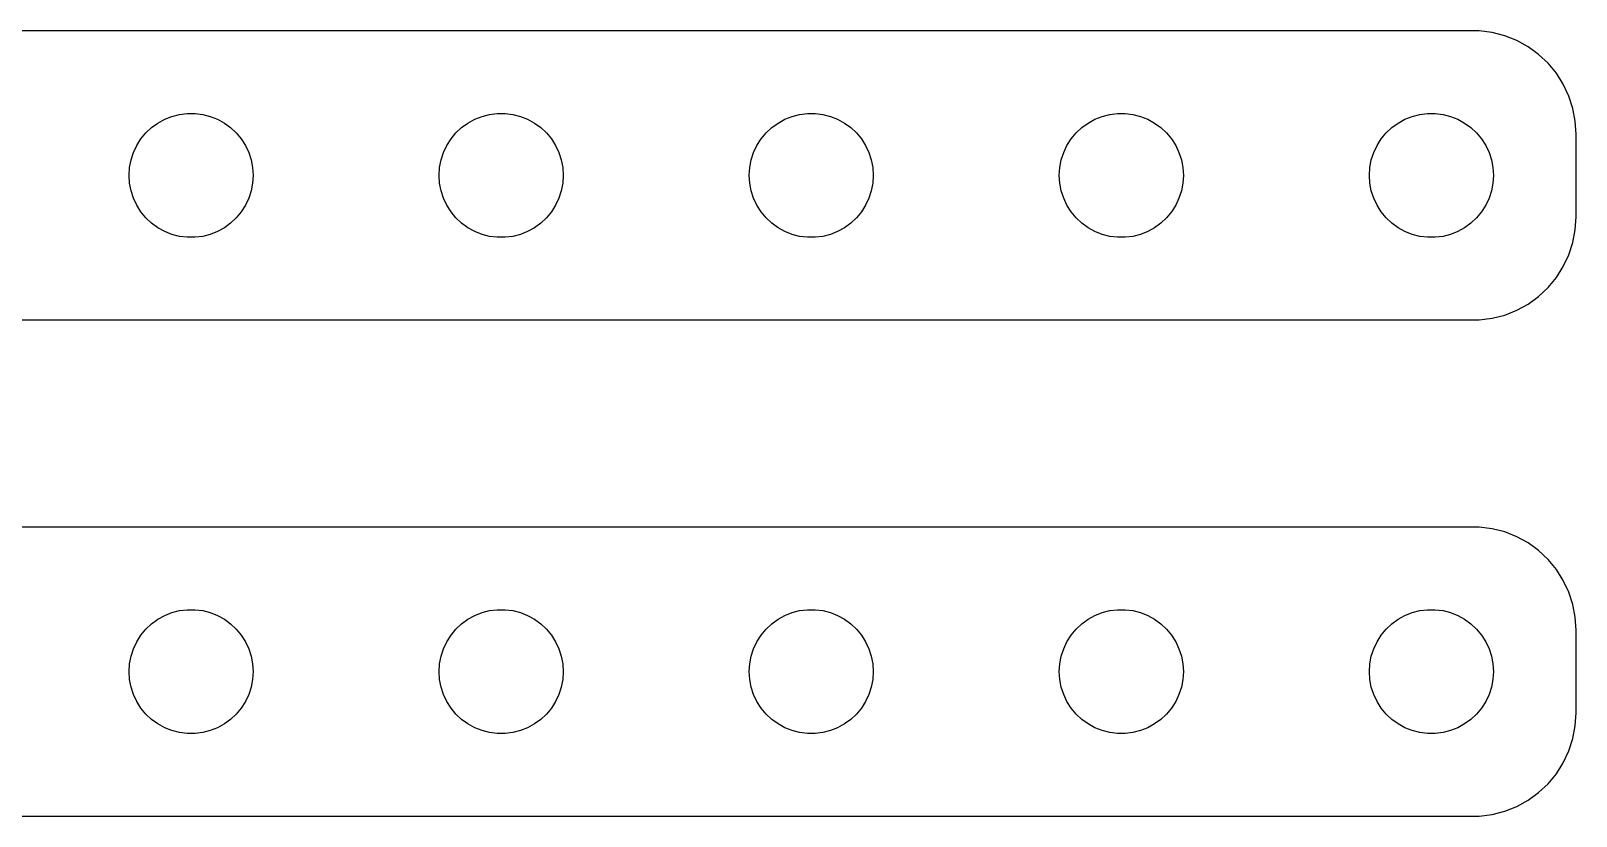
# Model space of a CAD drawing. Header units: metres. Extents: x -150 to 150, y 113 to 223.
# Drawn here: x 74.8 to 149.5, y 113 to 151 of the extents above; entities that cross this region are included whole.
import ezdxf

# ---------------------------------------------------------------- set-up
doc = ezdxf.new("R2010")
doc.units = ezdxf.units.M

msp = doc.modelspace()

# ---------------------------------------------------------------- linework, layer by layer
for p, q in [((144.814, 150.99), (-144.814, 150.99)), ((145.437, 150.911), (144.814, 150.99)), ((146.045, 150.755), (145.437, 150.911)), ((146.629, 150.524), (146.045, 150.755)), ((147.179, 150.222), (146.629, 150.524)), ((147.687, 149.853), (147.179, 150.222)), ((148.145, 149.423), (147.687, 149.853)), ((148.545, 148.939), (148.145, 149.423)), ((148.882, 148.409), (148.545, 148.939)), ((149.149, 147.841), (148.882, 148.409)), ((149.343, 147.243), (149.149, 147.841)), ((80.5877, 146.312), (80.8925, 146.533)), ((80.8925, 146.533), (81.2227, 146.714)), ((81.2227, 146.714), (81.573, 146.853)), ((81.573, 146.853), (81.9379, 146.947)), ((81.9379, 146.947), (82.3116, 146.994)), ((82.3116, 146.994), (82.6884, 146.994)), ((82.6884, 146.994), (83.0621, 146.947)), ((83.0621, 146.947), (83.427, 146.853)), ((83.427, 146.853), (83.7773, 146.714)), ((83.7773, 146.714), (84.1075, 146.533)), ((84.1075, 146.533), (84.4123, 146.312)), ((95.5877, 146.312), (95.8925, 146.533)), ((95.8925, 146.533), (96.2227, 146.714)), ((96.2227, 146.714), (96.573, 146.853)), ((96.573, 146.853), (96.9379, 146.947)), ((96.9379, 146.947), (97.3116, 146.994)), ((97.3116, 146.994), (97.6884, 146.994)), ((97.6884, 146.994), (98.0621, 146.947)), ((98.0621, 146.947), (98.427, 146.853)), ((98.427, 146.853), (98.7773, 146.714)), ((98.7773, 146.714), (99.1075, 146.533)), ((99.1075, 146.533), (99.4123, 146.312)), ((110.588, 146.312), (110.893, 146.533)), ((110.893, 146.533), (111.223, 146.714)), ((111.223, 146.714), (111.573, 146.853)), ((111.573, 146.853), (111.938, 146.947)), ((111.938, 146.947), (112.312, 146.994)), ((112.312, 146.994), (112.688, 146.994)), ((112.688, 146.994), (113.062, 146.947)), ((113.062, 146.947), (113.427, 146.853)), ((113.427, 146.853), (113.777, 146.714)), ((113.777, 146.714), (114.107, 146.533)), ((114.107, 146.533), (114.412, 146.312)), ((125.588, 146.312), (125.893, 146.533)), ((125.893, 146.533), (126.223, 146.714)), ((126.223, 146.714), (126.573, 146.853)), ((126.573, 146.853), (126.938, 146.947)), ((126.938, 146.947), (127.312, 146.994)), ((127.312, 146.994), (127.688, 146.994)), ((127.688, 146.994), (128.062, 146.947)), ((128.062, 146.947), (128.427, 146.853)), ((128.427, 146.853), (128.777, 146.714)), ((128.777, 146.714), (129.107, 146.533)), ((129.107, 146.533), (129.412, 146.312)), ((140.588, 146.312), (140.893, 146.533)), ((140.893, 146.533), (141.223, 146.714)), ((141.223, 146.714), (141.573, 146.853)), ((141.573, 146.853), (141.938, 146.947)), ((141.938, 146.947), (142.312, 146.994)), ((142.312, 146.994), (142.688, 146.994)), ((142.688, 146.994), (143.062, 146.947)), ((143.062, 146.947), (143.427, 146.853)), ((143.427, 146.853), (143.777, 146.714)), ((143.777, 146.714), (144.107, 146.533)), ((144.107, 146.533), (144.412, 146.312)), ((149.461, 146.627), (149.343, 147.243)), ((149.5, 146), (149.461, 146.627)), ((79.8711, 145.445), (80.073, 145.763)), ((80.073, 145.763), (80.3131, 146.054)), ((80.3131, 146.054), (80.5877, 146.312)), ((84.4123, 146.312), (84.6869, 146.054)), ((84.6869, 146.054), (84.927, 145.763)), ((84.927, 145.763), (85.1289, 145.445)), ((94.8711, 145.445), (95.073, 145.763)), ((95.073, 145.763), (95.3131, 146.054)), ((95.3131, 146.054), (95.5877, 146.312)), ((99.4123, 146.312), (99.6869, 146.054)), ((99.6869, 146.054), (99.927, 145.763)), ((99.927, 145.763), (100.129, 145.445)), ((109.871, 145.445), (110.073, 145.763)), ((110.073, 145.763), (110.313, 146.054)), ((110.313, 146.054), (110.588, 146.312)), ((114.412, 146.312), (114.687, 146.054)), ((114.687, 146.054), (114.927, 145.763)), ((114.927, 145.763), (115.129, 145.445)), ((124.871, 145.445), (125.073, 145.763)), ((125.073, 145.763), (125.313, 146.054)), ((125.313, 146.054), (125.588, 146.312)), ((129.412, 146.312), (129.687, 146.054)), ((129.687, 146.054), (129.927, 145.763)), ((129.927, 145.763), (130.129, 145.445)), ((139.871, 145.445), (140.073, 145.763)), ((140.073, 145.763), (140.313, 146.054)), ((140.313, 146.054), (140.588, 146.312)), ((144.412, 146.312), (144.687, 146.054)), ((144.687, 146.054), (144.927, 145.763)), ((144.927, 145.763), (145.129, 145.445)), ((149.5, 142), (149.5, 146)), ((79.5943, 144.746), (79.7107, 145.104)), ((79.7107, 145.104), (79.8711, 145.445)), ((85.1289, 145.445), (85.2893, 145.104)), ((85.2893, 145.104), (85.4057, 144.746)), ((94.5943, 144.746), (94.7107, 145.104)), ((94.7107, 145.104), (94.8711, 145.445)), ((100.129, 145.445), (100.289, 145.104)), ((100.289, 145.104), (100.406, 144.746)), ((109.594, 144.746), (109.711, 145.104)), ((109.711, 145.104), (109.871, 145.445)), ((115.129, 145.445), (115.289, 145.104)), ((115.289, 145.104), (115.406, 144.746)), ((124.594, 144.746), (124.711, 145.104)), ((124.711, 145.104), (124.871, 145.445)), ((130.129, 145.445), (130.289, 145.104)), ((130.289, 145.104), (130.406, 144.746)), ((139.594, 144.746), (139.711, 145.104)), ((139.711, 145.104), (139.871, 145.445)), ((145.129, 145.445), (145.289, 145.104)), ((145.289, 145.104), (145.406, 144.746)), ((79.5, 144), (79.5237, 144.376)), ((79.5237, 144.376), (79.5943, 144.746)), ((85.4057, 144.746), (85.4763, 144.376)), ((85.4763, 144.376), (85.5, 144)), ((94.5, 144), (94.5237, 144.376)), ((94.5237, 144.376), (94.5943, 144.746)), ((100.406, 144.746), (100.476, 144.376)), ((100.476, 144.376), (100.5, 144)), ((109.5, 144), (109.524, 144.376)), ((109.524, 144.376), (109.594, 144.746)), ((115.406, 144.746), (115.476, 144.376)), ((115.476, 144.376), (115.5, 144)), ((124.5, 144), (124.524, 144.376)), ((124.524, 144.376), (124.594, 144.746)), ((130.406, 144.746), (130.476, 144.376)), ((130.476, 144.376), (130.5, 144)), ((139.5, 144), (139.524, 144.376)), ((139.524, 144.376), (139.594, 144.746)), ((145.406, 144.746), (145.476, 144.376)), ((145.476, 144.376), (145.5, 144)), ((79.5237, 143.624), (79.5, 144)), ((79.5943, 143.254), (79.5237, 143.624)), ((85.4763, 143.624), (85.4057, 143.254)), ((85.5, 144), (85.4763, 143.624)), ((94.5237, 143.624), (94.5, 144)), ((94.5943, 143.254), (94.5237, 143.624)), ((100.476, 143.624), (100.406, 143.254)), ((100.5, 144), (100.476, 143.624)), ((109.524, 143.624), (109.5, 144)), ((109.594, 143.254), (109.524, 143.624)), ((115.476, 143.624), (115.406, 143.254)), ((115.5, 144), (115.476, 143.624)), ((124.524, 143.624), (124.5, 144)), ((124.594, 143.254), (124.524, 143.624)), ((130.476, 143.624), (130.406, 143.254)), ((130.5, 144), (130.476, 143.624)), ((139.524, 143.624), (139.5, 144)), ((139.594, 143.254), (139.524, 143.624)), ((145.476, 143.624), (145.406, 143.254)), ((145.5, 144), (145.476, 143.624)), ((79.7107, 142.896), (79.5943, 143.254)), ((79.8711, 142.555), (79.7107, 142.896)), ((85.2893, 142.896), (85.1289, 142.555)), ((85.4057, 143.254), (85.2893, 142.896)), ((94.7107, 142.896), (94.5943, 143.254)), ((94.8711, 142.555), (94.7107, 142.896)), ((100.289, 142.896), (100.129, 142.555)), ((100.406, 143.254), (100.289, 142.896)), ((109.711, 142.896), (109.594, 143.254)), ((109.871, 142.555), (109.711, 142.896)), ((115.289, 142.896), (115.129, 142.555)), ((115.406, 143.254), (115.289, 142.896)), ((124.711, 142.896), (124.594, 143.254)), ((124.871, 142.555), (124.711, 142.896)), ((130.289, 142.896), (130.129, 142.555)), ((130.406, 143.254), (130.289, 142.896)), ((139.711, 142.896), (139.594, 143.254)), ((139.871, 142.555), (139.711, 142.896)), ((145.289, 142.896), (145.129, 142.555)), ((145.406, 143.254), (145.289, 142.896)), ((80.073, 142.237), (79.8711, 142.555)), ((80.3131, 141.946), (80.073, 142.237)), ((84.927, 142.237), (84.6869, 141.946)), ((85.1289, 142.555), (84.927, 142.237)), ((95.073, 142.237), (94.8711, 142.555)), ((95.3131, 141.946), (95.073, 142.237)), ((99.927, 142.237), (99.6869, 141.946)), ((100.129, 142.555), (99.927, 142.237)), ((110.073, 142.237), (109.871, 142.555)), ((110.313, 141.946), (110.073, 142.237)), ((114.927, 142.237), (114.687, 141.946)), ((115.129, 142.555), (114.927, 142.237)), ((125.073, 142.237), (124.871, 142.555)), ((125.313, 141.946), (125.073, 142.237)), ((129.927, 142.237), (129.687, 141.946)), ((130.129, 142.555), (129.927, 142.237)), ((140.073, 142.237), (139.871, 142.555)), ((140.313, 141.946), (140.073, 142.237)), ((144.927, 142.237), (144.687, 141.946)), ((145.129, 142.555), (144.927, 142.237)), ((80.5877, 141.688), (80.3131, 141.946)), ((80.8925, 141.467), (80.5877, 141.688)), ((81.2227, 141.286), (80.8925, 141.467)), ((81.573, 141.147), (81.2227, 141.286)), ((83.7773, 141.286), (83.427, 141.147)), ((84.1075, 141.467), (83.7773, 141.286)), ((84.4123, 141.688), (84.1075, 141.467)), ((84.6869, 141.946), (84.4123, 141.688)), ((95.5877, 141.688), (95.3131, 141.946)), ((95.8925, 141.467), (95.5877, 141.688)), ((96.2227, 141.286), (95.8925, 141.467)), ((96.573, 141.147), (96.2227, 141.286)), ((98.7773, 141.286), (98.427, 141.147)), ((99.1075, 141.467), (98.7773, 141.286)), ((99.4123, 141.688), (99.1075, 141.467)), ((99.6869, 141.946), (99.4123, 141.688)), ((110.588, 141.688), (110.313, 141.946)), ((110.893, 141.467), (110.588, 141.688)), ((111.223, 141.286), (110.893, 141.467)), ((111.573, 141.147), (111.223, 141.286)), ((113.777, 141.286), (113.427, 141.147)), ((114.107, 141.467), (113.777, 141.286)), ((114.412, 141.688), (114.107, 141.467)), ((114.687, 141.946), (114.412, 141.688)), ((125.588, 141.688), (125.313, 141.946)), ((125.893, 141.467), (125.588, 141.688)), ((126.223, 141.286), (125.893, 141.467)), ((126.573, 141.147), (126.223, 141.286)), ((128.777, 141.286), (128.427, 141.147)), ((129.107, 141.467), (128.777, 141.286)), ((129.412, 141.688), (129.107, 141.467)), ((129.687, 141.946), (129.412, 141.688)), ((140.588, 141.688), (140.313, 141.946)), ((140.893, 141.467), (140.588, 141.688)), ((141.223, 141.286), (140.893, 141.467)), ((141.573, 141.147), (141.223, 141.286)), ((143.777, 141.286), (143.427, 141.147)), ((144.107, 141.467), (143.777, 141.286)), ((144.412, 141.688), (144.107, 141.467)), ((144.687, 141.946), (144.412, 141.688)), ((149.343, 140.757), (149.461, 141.373)), ((149.461, 141.373), (149.5, 142)), ((81.9379, 141.053), (81.573, 141.147)), ((82.3116, 141.006), (81.9379, 141.053)), ((82.6884, 141.006), (82.3116, 141.006)), ((83.0621, 141.053), (82.6884, 141.006)), ((83.427, 141.147), (83.0621, 141.053)), ((96.9379, 141.053), (96.573, 141.147)), ((97.3116, 141.006), (96.9379, 141.053)), ((97.6884, 141.006), (97.3116, 141.006)), ((98.0621, 141.053), (97.6884, 141.006)), ((98.427, 141.147), (98.0621, 141.053)), ((111.938, 141.053), (111.573, 141.147)), ((112.312, 141.006), (111.938, 141.053)), ((112.688, 141.006), (112.312, 141.006)), ((113.062, 141.053), (112.688, 141.006)), ((113.427, 141.147), (113.062, 141.053)), ((126.938, 141.053), (126.573, 141.147)), ((127.312, 141.006), (126.938, 141.053)), ((127.688, 141.006), (127.312, 141.006)), ((128.062, 141.053), (127.688, 141.006)), ((128.427, 141.147), (128.062, 141.053)), ((141.938, 141.053), (141.573, 141.147)), ((142.312, 141.006), (141.938, 141.053)), ((142.688, 141.006), (142.312, 141.006)), ((143.062, 141.053), (142.688, 141.006)), ((143.427, 141.147), (143.062, 141.053)), ((149.149, 140.159), (149.343, 140.757)), ((148.882, 139.591), (149.149, 140.159)), ((148.145, 138.577), (148.545, 139.061)), ((148.545, 139.061), (148.882, 139.591)), ((147.687, 138.147), (148.145, 138.577)), ((146.629, 137.476), (147.179, 137.778)), ((147.179, 137.778), (147.687, 138.147)), ((-144.814, 137.01), (144.814, 137.01)), ((144.814, 137.01), (145.437, 137.089)), ((145.437, 137.089), (146.045, 137.245)), ((146.045, 137.245), (146.629, 137.476)), ((144.814, 126.99), (-144.814, 126.99)), ((145.437, 126.911), (144.814, 126.99)), ((146.045, 126.755), (145.437, 126.911)), ((146.629, 126.524), (146.045, 126.755)), ((147.179, 126.222), (146.629, 126.524)), ((147.687, 125.853), (147.179, 126.222)), ((148.145, 125.423), (147.687, 125.853)), ((148.545, 124.939), (148.145, 125.423)), ((148.882, 124.409), (148.545, 124.939)), ((149.149, 123.841), (148.882, 124.409)), ((149.343, 123.243), (149.149, 123.841)), ((80.8925, 122.533), (81.2227, 122.714)), ((81.2227, 122.714), (81.573, 122.853)), ((81.573, 122.853), (81.9379, 122.947)), ((81.9379, 122.947), (82.3116, 122.994)), ((82.3116, 122.994), (82.6884, 122.994)), ((82.6884, 122.994), (83.0621, 122.947)), ((83.0621, 122.947), (83.427, 122.853)), ((83.427, 122.853), (83.7773, 122.714)), ((83.7773, 122.714), (84.1075, 122.533)), ((95.8925, 122.533), (96.2227, 122.714)), ((96.2227, 122.714), (96.573, 122.853)), ((96.573, 122.853), (96.9379, 122.947)), ((96.9379, 122.947), (97.3116, 122.994)), ((97.3116, 122.994), (97.6884, 122.994)), ((97.6884, 122.994), (98.0621, 122.947)), ((98.0621, 122.947), (98.427, 122.853)), ((98.427, 122.853), (98.7773, 122.714)), ((98.7773, 122.714), (99.1075, 122.533)), ((110.893, 122.533), (111.223, 122.714)), ((111.223, 122.714), (111.573, 122.853)), ((111.573, 122.853), (111.938, 122.947)), ((111.938, 122.947), (112.312, 122.994)), ((112.312, 122.994), (112.688, 122.994)), ((112.688, 122.994), (113.062, 122.947)), ((113.062, 122.947), (113.427, 122.853)), ((113.427, 122.853), (113.777, 122.714)), ((113.777, 122.714), (114.107, 122.533)), ((125.893, 122.533), (126.223, 122.714)), ((126.223, 122.714), (126.573, 122.853)), ((126.573, 122.853), (126.938, 122.947)), ((126.938, 122.947), (127.312, 122.994)), ((127.312, 122.994), (127.688, 122.994)), ((127.688, 122.994), (128.062, 122.947)), ((128.062, 122.947), (128.427, 122.853)), ((128.427, 122.853), (128.777, 122.714)), ((128.777, 122.714), (129.107, 122.533)), ((140.893, 122.533), (141.223, 122.714)), ((141.223, 122.714), (141.573, 122.853)), ((141.573, 122.853), (141.938, 122.947)), ((141.938, 122.947), (142.312, 122.994)), ((142.312, 122.994), (142.688, 122.994)), ((142.688, 122.994), (143.062, 122.947)), ((143.062, 122.947), (143.427, 122.853)), ((143.427, 122.853), (143.777, 122.714)), ((143.777, 122.714), (144.107, 122.533)), ((149.461, 122.627), (149.343, 123.243)), ((149.5, 122), (149.461, 122.627)), ((80.073, 121.763), (80.3131, 122.054)), ((80.3131, 122.054), (80.5877, 122.312)), ((80.5877, 122.312), (80.8925, 122.533)), ((84.1075, 122.533), (84.4123, 122.312)), ((84.4123, 122.312), (84.6869, 122.054)), ((84.6869, 122.054), (84.927, 121.763)), ((95.073, 121.763), (95.3131, 122.054)), ((95.3131, 122.054), (95.5877, 122.312)), ((95.5877, 122.312), (95.8925, 122.533)), ((99.1075, 122.533), (99.4123, 122.312)), ((99.4123, 122.312), (99.6869, 122.054)), ((99.6869, 122.054), (99.927, 121.763)), ((110.073, 121.763), (110.313, 122.054)), ((110.313, 122.054), (110.588, 122.312)), ((110.588, 122.312), (110.893, 122.533)), ((114.107, 122.533), (114.412, 122.312)), ((114.412, 122.312), (114.687, 122.054)), ((114.687, 122.054), (114.927, 121.763)), ((125.073, 121.763), (125.313, 122.054)), ((125.313, 122.054), (125.588, 122.312)), ((125.588, 122.312), (125.893, 122.533)), ((129.107, 122.533), (129.412, 122.312)), ((129.412, 122.312), (129.687, 122.054)), ((129.687, 122.054), (129.927, 121.763)), ((140.073, 121.763), (140.313, 122.054)), ((140.313, 122.054), (140.588, 122.312)), ((140.588, 122.312), (140.893, 122.533)), ((144.107, 122.533), (144.412, 122.312)), ((144.412, 122.312), (144.687, 122.054)), ((144.687, 122.054), (144.927, 121.763)), ((149.5, 118), (149.5, 122)), ((79.5943, 120.746), (79.7107, 121.104)), ((79.7107, 121.104), (79.8711, 121.445)), ((79.8711, 121.445), (80.073, 121.763)), ((84.927, 121.763), (85.1289, 121.445)), ((85.1289, 121.445), (85.2893, 121.104)), ((85.2893, 121.104), (85.4057, 120.746)), ((94.5943, 120.746), (94.7107, 121.104)), ((94.7107, 121.104), (94.8711, 121.445)), ((94.8711, 121.445), (95.073, 121.763)), ((99.927, 121.763), (100.129, 121.445)), ((100.129, 121.445), (100.289, 121.104)), ((100.289, 121.104), (100.406, 120.746)), ((109.594, 120.746), (109.711, 121.104)), ((109.711, 121.104), (109.871, 121.445)), ((109.871, 121.445), (110.073, 121.763)), ((114.927, 121.763), (115.129, 121.445)), ((115.129, 121.445), (115.289, 121.104)), ((115.289, 121.104), (115.406, 120.746)), ((124.594, 120.746), (124.711, 121.104)), ((124.711, 121.104), (124.871, 121.445)), ((124.871, 121.445), (125.073, 121.763)), ((129.927, 121.763), (130.129, 121.445)), ((130.129, 121.445), (130.289, 121.104)), ((130.289, 121.104), (130.406, 120.746)), ((139.594, 120.746), (139.711, 121.104)), ((139.711, 121.104), (139.871, 121.445)), ((139.871, 121.445), (140.073, 121.763)), ((144.927, 121.763), (145.129, 121.445)), ((145.129, 121.445), (145.289, 121.104)), ((145.289, 121.104), (145.406, 120.746)), ((79.5, 120), (79.5237, 120.376)), ((79.5237, 120.376), (79.5943, 120.746)), ((85.4057, 120.746), (85.4763, 120.376)), ((85.4763, 120.376), (85.5, 120)), ((94.5, 120), (94.5237, 120.376)), ((94.5237, 120.376), (94.5943, 120.746)), ((100.406, 120.746), (100.476, 120.376)), ((100.476, 120.376), (100.5, 120)), ((109.5, 120), (109.524, 120.376)), ((109.524, 120.376), (109.594, 120.746)), ((115.406, 120.746), (115.476, 120.376)), ((115.476, 120.376), (115.5, 120)), ((124.5, 120), (124.524, 120.376)), ((124.524, 120.376), (124.594, 120.746)), ((130.406, 120.746), (130.476, 120.376)), ((130.476, 120.376), (130.5, 120)), ((139.5, 120), (139.524, 120.376)), ((139.524, 120.376), (139.594, 120.746)), ((145.406, 120.746), (145.476, 120.376)), ((145.476, 120.376), (145.5, 120)), ((79.5237, 119.624), (79.5, 120)), ((79.5943, 119.254), (79.5237, 119.624)), ((85.4763, 119.624), (85.4057, 119.254)), ((85.5, 120), (85.4763, 119.624)), ((94.5237, 119.624), (94.5, 120)), ((94.5943, 119.254), (94.5237, 119.624)), ((100.476, 119.624), (100.406, 119.254)), ((100.5, 120), (100.476, 119.624)), ((109.524, 119.624), (109.5, 120)), ((109.594, 119.254), (109.524, 119.624)), ((115.476, 119.624), (115.406, 119.254)), ((115.5, 120), (115.476, 119.624)), ((124.524, 119.624), (124.5, 120)), ((124.594, 119.254), (124.524, 119.624)), ((130.476, 119.624), (130.406, 119.254)), ((130.5, 120), (130.476, 119.624)), ((139.524, 119.624), (139.5, 120)), ((139.594, 119.254), (139.524, 119.624)), ((145.476, 119.624), (145.406, 119.254)), ((145.5, 120), (145.476, 119.624)), ((79.7107, 118.896), (79.5943, 119.254)), ((79.8711, 118.555), (79.7107, 118.896)), ((85.2893, 118.896), (85.1289, 118.555)), ((85.4057, 119.254), (85.2893, 118.896)), ((94.7107, 118.896), (94.5943, 119.254)), ((94.8711, 118.555), (94.7107, 118.896)), ((100.289, 118.896), (100.129, 118.555)), ((100.406, 119.254), (100.289, 118.896)), ((109.711, 118.896), (109.594, 119.254)), ((109.871, 118.555), (109.711, 118.896)), ((115.289, 118.896), (115.129, 118.555)), ((115.406, 119.254), (115.289, 118.896)), ((124.711, 118.896), (124.594, 119.254)), ((124.871, 118.555), (124.711, 118.896)), ((130.289, 118.896), (130.129, 118.555)), ((130.406, 119.254), (130.289, 118.896)), ((139.711, 118.896), (139.594, 119.254)), ((139.871, 118.555), (139.711, 118.896)), ((145.289, 118.896), (145.129, 118.555)), ((145.406, 119.254), (145.289, 118.896)), ((80.073, 118.237), (79.8711, 118.555)), ((80.3131, 117.946), (80.073, 118.237)), ((84.927, 118.237), (84.6869, 117.946)), ((85.1289, 118.555), (84.927, 118.237)), ((95.073, 118.237), (94.8711, 118.555)), ((95.3131, 117.946), (95.073, 118.237)), ((99.927, 118.237), (99.6869, 117.946)), ((100.129, 118.555), (99.927, 118.237)), ((110.073, 118.237), (109.871, 118.555)), ((110.313, 117.946), (110.073, 118.237)), ((114.927, 118.237), (114.687, 117.946)), ((115.129, 118.555), (114.927, 118.237)), ((125.073, 118.237), (124.871, 118.555)), ((125.313, 117.946), (125.073, 118.237)), ((129.927, 118.237), (129.687, 117.946)), ((130.129, 118.555), (129.927, 118.237)), ((140.073, 118.237), (139.871, 118.555)), ((140.313, 117.946), (140.073, 118.237)), ((144.927, 118.237), (144.687, 117.946)), ((145.129, 118.555), (144.927, 118.237)), ((80.5877, 117.688), (80.3131, 117.946)), ((80.8925, 117.467), (80.5877, 117.688)), ((81.2227, 117.286), (80.8925, 117.467)), ((84.1075, 117.467), (83.7773, 117.286)), ((84.4123, 117.688), (84.1075, 117.467)), ((84.6869, 117.946), (84.4123, 117.688)), ((95.5877, 117.688), (95.3131, 117.946)), ((95.8925, 117.467), (95.5877, 117.688)), ((96.2227, 117.286), (95.8925, 117.467)), ((99.1075, 117.467), (98.7773, 117.286)), ((99.4123, 117.688), (99.1075, 117.467)), ((99.6869, 117.946), (99.4123, 117.688)), ((110.588, 117.688), (110.313, 117.946)), ((110.893, 117.467), (110.588, 117.688)), ((111.223, 117.286), (110.893, 117.467)), ((114.107, 117.467), (113.777, 117.286)), ((114.412, 117.688), (114.107, 117.467)), ((114.687, 117.946), (114.412, 117.688)), ((125.588, 117.688), (125.313, 117.946)), ((125.893, 117.467), (125.588, 117.688)), ((126.223, 117.286), (125.893, 117.467)), ((129.107, 117.467), (128.777, 117.286)), ((129.412, 117.688), (129.107, 117.467)), ((129.687, 117.946), (129.412, 117.688)), ((140.588, 117.688), (140.313, 117.946)), ((140.893, 117.467), (140.588, 117.688)), ((141.223, 117.286), (140.893, 117.467)), ((144.107, 117.467), (143.777, 117.286)), ((144.412, 117.688), (144.107, 117.467)), ((144.687, 117.946), (144.412, 117.688)), ((149.343, 116.757), (149.461, 117.373)), ((149.461, 117.373), (149.5, 118)), ((81.573, 117.147), (81.2227, 117.286)), ((81.9379, 117.053), (81.573, 117.147)), ((82.3116, 117.006), (81.9379, 117.053)), ((82.6884, 117.006), (82.3116, 117.006)), ((83.0621, 117.053), (82.6884, 117.006)), ((83.427, 117.147), (83.0621, 117.053)), ((83.7773, 117.286), (83.427, 117.147)), ((96.573, 117.147), (96.2227, 117.286)), ((96.9379, 117.053), (96.573, 117.147)), ((97.3116, 117.006), (96.9379, 117.053)), ((97.6884, 117.006), (97.3116, 117.006)), ((98.0621, 117.053), (97.6884, 117.006)), ((98.427, 117.147), (98.0621, 117.053)), ((98.7773, 117.286), (98.427, 117.147)), ((111.573, 117.147), (111.223, 117.286)), ((111.938, 117.053), (111.573, 117.147)), ((112.312, 117.006), (111.938, 117.053)), ((112.688, 117.006), (112.312, 117.006)), ((113.062, 117.053), (112.688, 117.006)), ((113.427, 117.147), (113.062, 117.053)), ((113.777, 117.286), (113.427, 117.147)), ((126.573, 117.147), (126.223, 117.286)), ((126.938, 117.053), (126.573, 117.147)), ((127.312, 117.006), (126.938, 117.053)), ((127.688, 117.006), (127.312, 117.006)), ((128.062, 117.053), (127.688, 117.006)), ((128.427, 117.147), (128.062, 117.053)), ((128.777, 117.286), (128.427, 117.147)), ((141.573, 117.147), (141.223, 117.286)), ((141.938, 117.053), (141.573, 117.147)), ((142.312, 117.006), (141.938, 117.053)), ((142.688, 117.006), (142.312, 117.006)), ((143.062, 117.053), (142.688, 117.006)), ((143.427, 117.147), (143.062, 117.053)), ((143.777, 117.286), (143.427, 117.147)), ((149.149, 116.159), (149.343, 116.757)), ((148.882, 115.591), (149.149, 116.159)), ((148.545, 115.061), (148.882, 115.591)), ((147.687, 114.147), (148.145, 114.577)), ((148.145, 114.577), (148.545, 115.061)), ((146.629, 113.476), (147.179, 113.778)), ((147.179, 113.778), (147.687, 114.147)), ((-144.814, 113.01), (144.814, 113.01)), ((144.814, 113.01), (145.437, 113.089)), ((145.437, 113.089), (146.045, 113.245)), ((146.045, 113.245), (146.629, 113.476))]:
    msp.add_line(p, q)

doc.saveas('drawing.dxf')
